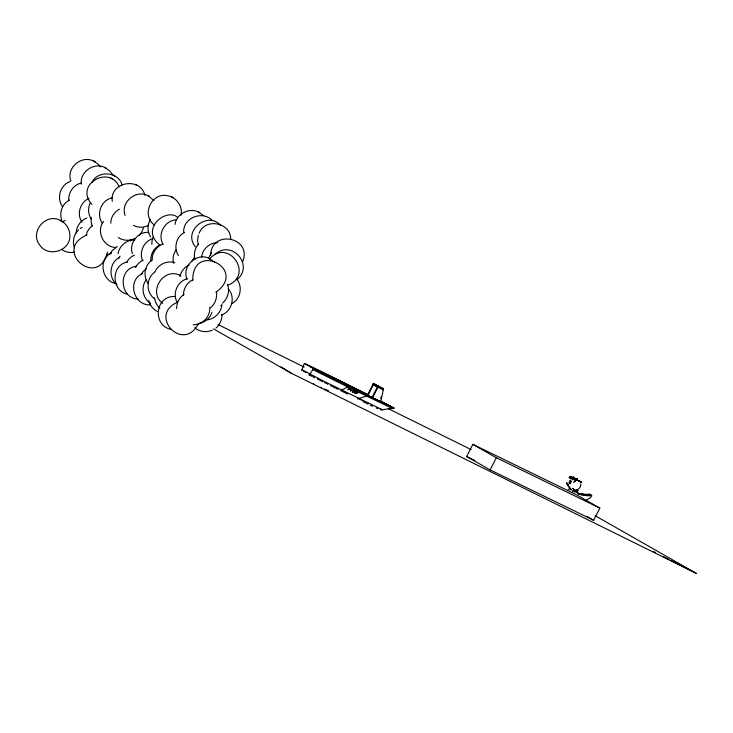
<?xml version="1.0" encoding="UTF-8"?>
<svg xmlns="http://www.w3.org/2000/svg" width="733" height="733" viewBox="0 0 733 733"><rect width="100%" height="100%" fill="white"/><g stroke="black" fill="none" stroke-linecap="round" stroke-linejoin="round"><path stroke-width="1.1" d="M68.783 200.741C67.958 192.779 73.529 184.551 81.491 183.039M76.287 233.002C76.186 226.405 80.804 220.367 86.833 217.967M81.326 184.203C79.585 171.614 94.42 161.636 105.451 167.775M91.222 217.463L91.112 221.797L92.12 226.021M110.802 223.18C110.747 217.426 114.266 211.709 119.433 209.171M112.277 201.392C109.309 181.702 140.763 176.47 144.914 195.409M150.806 261.424C150.247 254.965 153.564 248.111 159.501 245.243M151.868 244.364L151.96 241.12L153.197 236.961M152.217 260.151C151.749 253.187 156.358 246.554 162.781 244.034M571.41 478.713L571.456 477.659L569.614 476.688L571.868 477.385L571.859 478.447M572.363 479.648L572.409 478.603L570.567 477.623C571.428 477.568 574.324 477.513 573.233 479.144M572.812 479.391L572.821 478.319L571.813 477.705L573.014 478.484L572.473 479.492M578.594 480.885L581.581 482.131L578.52 480.857M573.884 490.249L573.353 491.055L573.334 490.441M568.945 482.781L570.411 480.106A5.919 5.562 -66.7 0 0 570.201 480.527M569.898 483.716L571.364 481.04A5.919 5.562 -66.7 0 0 571.154 481.462L570.833 482.177M107.439 252.015C98.607 289.901 51.438 249.999 87.053 234.936M181.024 215.282C183.048 206.413 176.314 196.975 167.353 195.684C151.282 192.312 141.084 215.3 154.315 224.994M183.671 232.508C182.682 217.756 202.922 209.885 212.378 220.706M176.571 308.593C176.717 303.041 179.2 297.314 184.111 294.419M183.415 295.106C183.507 288.802 186.915 282.352 192.889 279.85M201.612 257.54C202.033 249.403 209.528 242.678 217.6 242.687M210.701 255.57C210.692 229.044 252.454 236.851 242.77 261.489M380.794 398.587L381.178 396.58M380.739 401.711L383.487 388.838L373.244 383.386L372.74 384.376L382.993 389.828L382.498 389.553M577.219 478.942L577.696 479.547M221.934 304.433C221.339 312.258 215.062 318.864 207.274 319.826M198.322 235.247L197.543 240.415L198.167 244.456M211.993 312.166C210.444 317.975 205.084 322.282 199.239 323.29M89.939 203.334C87.859 208.355 88.107 214.348 91.149 218.92M86.21 235.238L87.135 232.123L89.408 228.439L92.56 225.462M118.031 253.728C119.296 245.83 126.818 239.343 134.909 239.938M175.022 224.399C176.497 213.596 189.499 207.146 199.028 212.313M179.906 276.433C180.941 271.467 184.469 267.133 189.114 265.117M570.613 482.671L569.898 483.771M566.93 482.543L566.985 484.22L569.587 487.976M567.837 483.789L568.341 485.887L571.483 489.836M301.529 370.577L304.397 363.394A147.828 3.353 26.9 0 1 317.096 369.579L319.78 370.889A152.611 3.463 26.9 0 1 336.658 379.208L368.241 394.867M143.439 227.963L141.808 231.976L139.188 235.421M199.129 233.305C204.864 217.426 230.968 222.374 230.712 239.15M186.97 279.117C181.647 266.464 196.105 252.583 208.593 258.08L211.48 252.555M572.079 479.006L573.032 477.156L573.948 477.421M573.041 479.941L574.003 478.072L576.413 479.199M569.66 481.737L569.88 481.242M571.593 478.53L572.143 477.421M572.546 479.464L573.096 478.356M308.785 374.71L309.39 375.058L313.477 368.571L304.397 363.394M367.141 395.802L372.895 384.468M367.618 396.077L373.372 384.733L376.808 386.438M372.071 397.396L377.348 387.006M377.898 386.923L378.393 385.934M372.08 398.615L378.338 386.291L373.244 383.386M466.655 456.512L472.831 444.335L576.34 494.72L599.823 508.106L593.638 520.283L490.139 469.908L466.655 456.512L474.847 460.507M490.139 469.908L496.314 457.722L472.831 444.335M578.255 480.784L578.31 480.674A28.092 27.982 -77.6 0 0 580.976 482.039L580.921 482.149A28.092 27.982 -77.6 0 0 578.255 480.784L578.85 480.885A28.092 27.982 -77.6 0 1 581.526 482.241M578.438 480.83L578.731 480.83M581.581 482.131A28.092 27.982 -77.6 0 1 578.905 480.775L578.658 480.839M579.574 481.324L579.024 481.022L579.684 481.306M581.049 482.012L580.087 481.508L581.242 482.039M571.52 478.557L572.052 477.55L570.915 476.798L572.583 477.531M198.148 324.096C183.048 353.004 147.764 315.447 177.441 302.216M573.114 477.348L573.6 477.101L573.032 477.156M574.159 478.09L573.93 478.145M91.882 182.59C97.663 169.9 118.499 171.495 122.182 185.018M103.527 221.458C96.014 230.895 103.069 246.609 115.026 247.415M110.023 254.177L112.296 250.494L117.353 246.499M118.911 258.007L120.047 256.156M150.531 219.497C147.104 224.619 147.241 231.793 150.604 236.924M126.69 262.441L128.394 259.674L131.546 256.697L134.414 255.157M135.523 267.472L137.227 264.705L140.379 261.736L143.247 260.197M141.387 274.362L143.091 271.595L146.243 268.626M146.114 279.951C140.599 287.134 142.816 298.826 150.668 303.37M154.965 271.723C158.246 264.411 167.197 260.105 174.848 262.781M176.158 249.761C173.409 253.536 172.319 258.602 173.602 263.129M192.009 261.177L194.282 257.494M575.817 480.637L573.563 482.387M130.217 241.065L131.528 239.334M198.606 244.025C194.813 248.13 193.512 254.214 194.877 259.574M209.51 259.161C227.56 237.474 254.351 274.261 228.311 285.009M575.836 480.61L574.809 478.209M575.057 481.123L575.066 479.565L575.662 480.142M237.034 279.594C254.608 265.154 231.262 238.784 214.879 254.663M210.573 307.713C215.218 303.929 217.307 297.662 216.482 291.807M222.466 303.15C227.78 298.743 230.153 290.763 227.395 284.322M215.896 328.072C219.918 324.719 222.246 319.423 221.907 314.2M381.023 401.317L394.207 408.162L349.045 386.264L340.708 390.634L347.598 394.042M574.956 481.233L574.287 481.801M78.642 229.915C73.648 234.23 72.237 241.707 74.445 247.8M151.813 260.178C144.557 265.337 142.853 276.204 148.112 283.369M154.791 272.126C146.096 278.146 145.803 292.055 154.132 298.523M568.212 489.479L570.192 488.288M368.021 395.646L357.429 398.899M574.351 490.872L574.48 489.946M569.843 489.836L571.144 489.223M576.578 479.794L577.21 479.501M215.841 292.311C248.679 268.929 191.954 240.754 192.779 280.611M231.445 303.819C240.369 299.705 243.109 286.667 236.75 279.236M70.111 181.482C60.188 185.028 56.258 198.331 62.589 206.724M69.47 200.072C62.168 203.6 58.942 213.001 61.792 220.468M89.014 198.423C80.089 202.07 76.479 214.247 81.94 222.2M62.25 221.943L65.109 220.404M80.218 228.43L82.123 227.404M111.553 252.83C98.249 258.932 101.291 280.4 115.273 283.433M151.978 238.848C143.641 241.945 139.16 251.996 142.394 260.27M119.671 257.375C109.336 262.231 108.081 277.889 117.051 284.752M184.597 232.361C176.268 236.347 173.281 248.029 178.476 255.625M142.147 273.739C126.809 280.757 133.818 305.743 150.173 304.891M393.978 408.07L380.592 409.976M221.485 315.025C230.703 311.919 234.926 300.191 230.364 291.743M212.268 330.198C206.605 332.819 199.504 331.838 194.767 327.779M148.359 225.452C143.769 227.807 138.015 227.844 133.443 225.379M134.753 238.491C129.649 241.139 123.107 240.827 118.352 237.51M106.798 255.011L110.802 253.343M586.418 499.924L589.808 498.248L591.907 495.746L586.748 495.719L578.383 494.179M187.465 278.751C177.294 281.023 171.953 293.97 177.423 302.793M112.25 197.873C101.026 199.871 95.73 214.659 102.62 223.611M175.902 219.863C164.623 220.66 157.155 234.487 163.129 244.19M127.515 262.002C110.875 264.796 111.15 290.726 127.203 294.125M136.567 266.29C117.298 268.342 119.736 299.073 138.436 299.082M74.454 252.152C69.919 253.206 65.118 252.024 61.38 249.312M576.752 478.521L575.487 479.217M175.077 296.499C154.471 295.436 152.327 326.212 171.467 329.456M590.285 494.161L585.337 494.335L577.421 493.245M591.238 495.096L586.29 495.27L578.539 494.216M573.563 479.006L577.375 480.133M590.954 494.812L585.795 494.775L577.577 493.282M193.182 324.71C202.4 325.205 210.563 316.482 209.748 307.338M148.652 232.379C137.795 231.436 128.706 243.448 132.426 253.673M220.651 305.597L221.604 305.67M576.44 478.539L577.219 478.722M570.741 478.163L569.055 477.733L570.989 477.898M572.226 490.798L572.84 491.66M574.278 490.166C577.696 491.302 581.324 487.069 580.848 483.78M573.847 478.017L574.993 478.392M576.789 490.313L578.163 490.863L577.091 489.736M105.35 167.775L106.019 168.104L104.727 167.445L109.529 170.716L112.277 174.216M198.927 212.304L199.596 212.634L198.24 211.938L203.188 215.319M177.523 217.243C165.86 207.448 139.151 229.557 160.353 245.473M60.674 220.578C59.455 219.909 60.83 220.78 61.425 220.945C66.538 223.849 69.717 229.493 69.882 235.32C70.698 251.025 48.186 257.86 39.729 245.051C29.476 232.187 45.492 212.707 60.097 220.257C60.656 220.551 62.048 221.274 60.775 220.587M208.593 258.08L214.595 262.121M325.516 389.434L328.476 390.79M376.258 408.015L377.852 408.748M324.6 388.985L325.351 389.333M320.935 387.281L321.585 387.601M370.33 405.202L372.492 406.229M313.596 383.771L313.751 383.863M302.225 369.853L323.473 381.05L382.415 409.811L381.756 409.426M366.372 403.278L368.021 404.085M496.314 457.722L599.823 508.106M362.954 401.62L365.556 402.884M378.338 386.291L383.487 388.838M218.113 324.582L304.186 367.105M388.206 408.62L471.2 449.631M303.288 371.035L306.192 372.483M361.195 400.035L361.745 400.31M358.978 398.954L359.546 399.238M213.523 328.888L291.624 373.409L696.35 573.389L595.15 515.693M357.539 397.817L358.089 398.092M360.105 399.109L360.636 399.375M367.471 402.838L367.939 403.068M317.682 378.53L318.214 378.787M324.582 382.653L325.342 383.029M180.721 275.745C164.036 266.18 147.168 291.89 162.671 303.37M653.616 551.564L655.65 552.6M663.796 556.759L668.881 559.361M670.915 560.397L696.35 573.389M94.227 161.379L98.304 164.311L100.384 166.959M94.126 161.37C81.949 154.397 65.915 167.765 70.863 180.969M148.469 195.876L153.957 200.604M148.368 195.876C136.201 188.903 120.139 202.262 125.105 215.465M380.097 408.565L380.848 408.95M382.15 401.931L391.459 406.751L387.73 404.964A118.031 2.675 26.9 0 1 316.473 369.963L310.068 366.317A122.255 2.776 26.9 0 1 368.754 395.179M586.794 516.38L593.638 520.283M392.604 408.638L348.175 387.152A149.477 3.39 26.9 0 1 330.895 378.594L327.935 377.119A145.235 3.299 26.9 0 1 312.936 369.624M157.293 311.388C152.959 309.308 149.66 305.111 148.698 300.42M281.115 366.885L291.624 373.409M575.258 490.918L578.135 493.117L576.046 490.029M575.662 490.963L577.173 492.182L576.065 490.459M220.66 225.425C207.769 210.573 182.297 230.977 195.335 246.783M91.946 204.498C73.767 183.956 110.225 164.696 119.158 186.897M159.803 308.126L157.558 305.762L155.488 301.941L154.48 297.717M228.183 288.729L229.823 290.992M573.857 477.275L574.846 479.199M573.646 477.934L574.113 478.631M573.939 490.084L575.093 492.494M576.715 479.263L577.091 479.913M322.712 381.719A132.563 3.005 26.9 0 1 320.064 380.4M319.185 379.96A132.563 3.005 26.9 0 1 317.407 379.071M314.741 377.742A132.563 3.005 26.9 0 1 312.964 376.854M312.075 376.405A132.563 3.005 26.9 0 1 309.39 375.058M338.206 389.406A136.723 3.106 26.9 0 1 333.13 386.896M332.269 386.465A136.723 3.106 26.9 0 1 330.556 385.613M327.953 384.33A136.723 3.106 26.9 0 1 326.212 383.46M313.477 368.571A147.929 3.353 26.9 0 0 328.604 376.139L331.591 377.623A152.473 3.463 26.9 0 0 349.045 386.264M352.326 391.697C354.726 393.887 354.14 388.463 352.326 391.697M353.581 391.807L352.61 391.798L353.581 391.807M355.871 391.889C354.195 395.655 353.443 389.892 355.871 391.889M355.606 391.88C354.488 394.73 353.828 390.781 355.606 391.88M349.879 389.067L348.596 389.067L349.009 388.481L349.879 389.067M350.2 389.15L347.717 389.791L348.871 388.16L350.2 389.15M354.002 391.12L353.242 391.01L354.002 391.12M350.64 389.031L351.18 389.553L350.429 391.129L351.446 389.69L352.271 389.837L350.64 389.031M356.559 391.953L355.404 393.594L356.201 392.98L357.173 393.456L356.339 392.787L356.696 392.283L357.951 392.641L356.559 391.953M93.467 161.013L94.887 161.746L93.467 161.013M171.559 196.948L172.997 197.681L171.559 196.948M147.709 195.509L149.12 196.242L147.791 195.546M179.97 275.379L180.62 275.736L179.942 275.379M114.742 175.938L113.303 175.205L114.742 175.938M137.053 185.33L135.614 184.597L137.08 185.33M112.149 178.815L110.71 178.082L112.167 178.815M573.563 488.957L572.61 488.407L573.563 488.957M567.773 484.696L567.644 484.229L567.773 484.696M566.82 483.762L566.691 483.294L566.82 483.762"/></g></svg>
